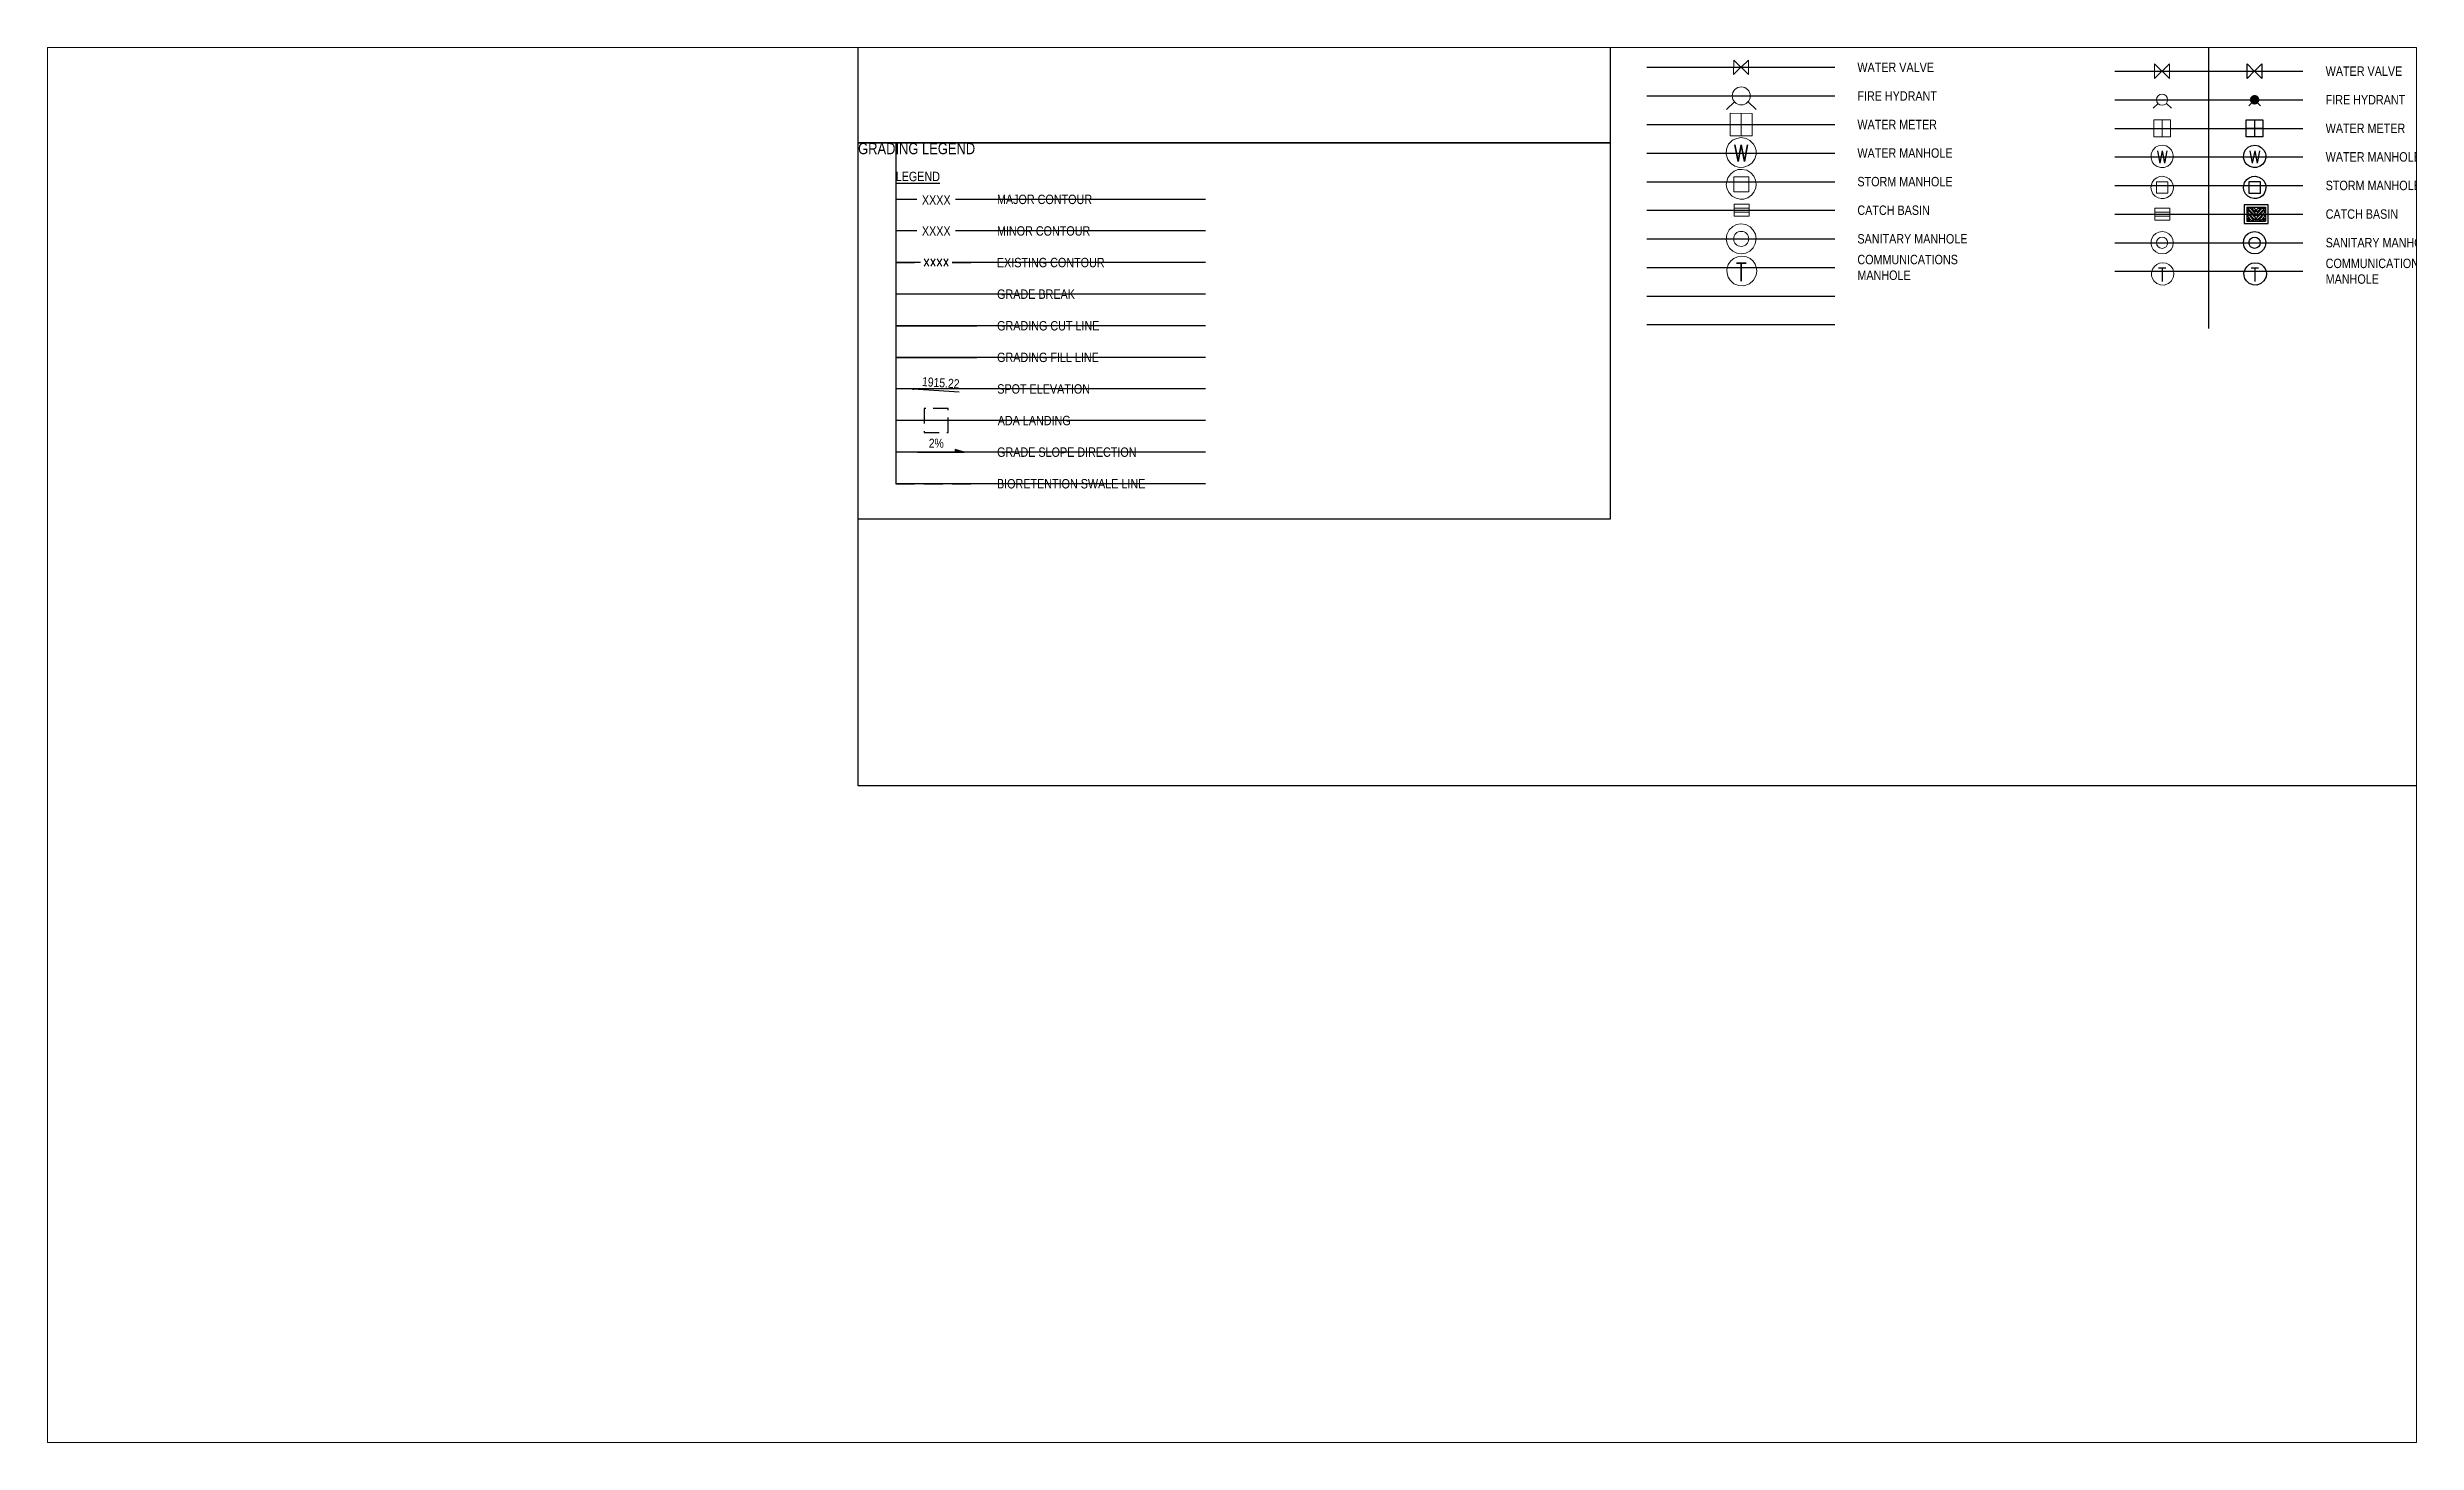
# Paper-space layout 'Layout1' of a CAD drawing. Extents: x 1.9 to 33.4, y 2.8 to 21.4.
# The model-space entities are those that its viewports show. They can reach past a viewport. Long polylines and large blocks are cut down to what shows.
import ezdxf
from ezdxf.enums import TextEntityAlignment as Align
from ezdxf.lldxf.tags import DXFTag

# ---------------------------------------------------------------- set-up
doc = ezdxf.new("R2010")
doc.units = 0
doc.header["$MEASUREMENT"] = 0
for name, pattern in [('07', [0.05, 0, -0.05]), ('DASHED2', [0.375, 0.25, -0.125]), ('HIDDEN2', [0.1875, 0.125, -0.0625])]:
    doc.linetypes.add(name, pattern=pattern)
for name, color, linetype in [('C-ANNO-TEXT', 42, 'Continuous'), ('CG-TOPO-BRKL-LINE', 2, '07'), ('CG-TOPO-CUT~-LINE', 22, 'CUT LETTER'), ('CG-TOPO-FILL-LINE', 72, 'FILL LETTER'), ('CG-TOPO-MAJR-LINE', 200, 'Continuous'), ('CG-TOPO-MAJR-TEXT', 202, 'Continuous'), ('CG-TOPO-MINR-LINE', 152, 'Continuous'), ('CG-TOPO-MINR-TEXT', 152, 'Continuous'), ('CG-TOPO-SPOT-SYMB', 125, 'Continuous'), ('CS-PVMT-RAMP-LNDG-LINE', 46, 'HIDDEN2'), ('CU-STRM-BIOR-LINE', 74, 'DASHED2'), ('GN-ANNO', 2, 'Continuous'), ('SV-TOPO-MINR-EXST', 140, 'DASHED2'), ('V-UTIL-SIGNAL CCTV-E-ITS-PDF', 22, 'TF')]:
    doc.layers.add(name, color=color, linetype=linetype)
for name, color, linetype, lineweight in [('C-UTIL-WATR-SYMB', 154, 'Continuous', 30), ('V-UTIL-FIBR-E-ITS-PDF', 22, 'FIBERO2', 15), ('V-UTIL-OPOWR-AVISTA', 232, 'OPOWER', 35), ('V-UTIL-SSWR-SRVC-E', 97, 'SEWER', 15), ('V-UTIL-STRM-E', 77, 'STORM', 15), ('V-UTIL-WATR-E', 162, 'WATER', 15)]:
    doc.layers.add(name, color=color, linetype=linetype, lineweight=lineweight)
doc.layers.add('G-NPLT', color=151, linetype='Continuous', plot=False)
doc.layers.add('G-VIEW-FRAM', color=1, linetype='Continuous', plot=False)
doc.styles.add('KPFF-GTXT', font='ARIALN.TTF', dxfattribs={"height": 0.12})
doc.styles.add('Note10', font='romans.shx', dxfattribs={"width": 0.9, "height": 0.1})
doc.styles.add('PMXLIN', font='simplex.shx')
doc.styles.add('ROMANS', font='arial.ttf', dxfattribs={"oblique": 10})
doc.styles.get("Standard").update_dxf_attribs({"font": 'ARIALN.TTF'})
doc.styles.add('TEXT1', font='SIMPLEX.shx', dxfattribs={"height": 0.1})
doc.styles.add('UNIV', font='SIMPLEX')
doc.linetypes.add('CUT LETTER', pattern='A,0.75,-0.075,["C",Standard,S=0.08,R=0,X=-0.038,Y=-0.04],-0.075', length=0.9)
tags = doc.linetypes.add('FIBERO2', pattern='A,0.61,-0.17,["FO",PMXLIN,S=0.1,R=0,X=-0.12,Y=-0.05],-0.1', length=0.88).pattern_tags.tags
tags[6] = DXFTag(74, 10)
doc.linetypes.add('FILL LETTER', pattern='A,0.75,-0.075,["F",Standard,S=0.08,R=0,X=-0.038,Y=-0.04],-0.075', length=0.9)
doc.linetypes.add('OPOWER', pattern='A,1.36,-0.17,["OP",PMXLIN,S=0.1,R=0,X=-0.12,Y=-0.05],-0.1', length=1.63)
doc.linetypes.add('SEWER', pattern='A,0.5,-0.05,["S",Standard,S=0.1,R=0,X=0,Y=-0.05],-0.15,0.5', length=1.2)
doc.linetypes.add('STORM', pattern='A,1.3,-0.07,["SD",PMXLIN,S=0.1,R=0,X=-0.05,Y=-0.05],-0.13', length=1.5)
doc.linetypes.add('TF', pattern='A,0.3,-0.125,0.3,-0.125,0.3,-0.125,0.3,-0.125,["TF",ROMANS,S=0.06,R=0,X=-0.09,Y=-0.03],-0.0625', length=1.7625)
doc.linetypes.add('WATER', pattern='A,1.36,-0.08,["W",PMXLIN,S=0.1,R=0,X=-0.05,Y=-0.05],-0.07', length=1.51)

# ---------------------------------------------------------------- blocks, each defined once
blk = doc.blocks.new('CB-1')
at = {"color": 0, "linetype": 'ByBlock'}
for p, q in [((-0.92, 1.25), (0.92, 1.25)), ((-0.92, -1.25), (-0.92, 1.25)), ((-0.79, 1.12), (-0.76, 1.12)), ((-0.79, 0.81), (-0.79, 1.12)), ((-0.05, 0.07), (-0.79, 0.81)), ((-0.25, 0.07), (-0.79, 0.61)), ((-0.79, 0.26), (-0.79, 0.61)), ((-0.6, 0.07), (-0.79, 0.26)), ((0.29, 0.07), (-0.76, 1.12)), ((-0.25, 0.07), (-0.6, 0.07)), ((0.49, 0.07), (-0.56, 1.12)), ((-0.56, 1.12), (-0.22, 1.12)), ((0.79, 0.12), (-0.22, 1.12)), ((0.29, 0.07), (-0.05, 0.07)), ((0.79, 0.32), (-0.02, 1.12)), ((-0.02, 1.12), (0.33, 1.12)), ((0.79, 0.66), (0.33, 1.12)), ((0.79, 0.07), (0.49, 0.07)), ((0.79, 0.86), (0.53, 1.12)), ((0.53, 1.12), (0.79, 1.12)), ((0.79, 1.12), (0.79, 0.86)), ((0.79, 0.66), (0.79, 0.32)), ((0.79, 0.12), (0.79, 0.07)), ((0.92, -1.25), (0.92, 1.25)), ((-0.92, -1.25), (0.92, -1.25)), ((-0.6, -0.07), (-0.79, -0.26)), ((-0.05, -0.07), (-0.79, -0.81)), ((-0.25, -0.07), (-0.79, -0.61)), ((-0.79, -0.26), (-0.79, -0.61)), ((-0.79, -0.81), (-0.79, -1.12)), ((-0.79, -1.12), (-0.76, -1.12)), ((0.29, -0.07), (-0.76, -1.12)), ((-0.25, -0.07), (-0.6, -0.07)), ((0.49, -0.07), (-0.56, -1.12)), ((-0.56, -1.12), (-0.22, -1.12)), ((0.79, -0.12), (-0.22, -1.12)), ((0.29, -0.07), (-0.05, -0.07)), ((0.79, -0.32), (-0.02, -1.12)), ((-0.02, -1.12), (0.33, -1.12)), ((0.79, -0.66), (0.33, -1.12)), ((0.79, -0.07), (0.49, -0.07)), ((0.79, -0.86), (0.53, -1.12)), ((0.53, -1.12), (0.79, -1.12)), ((0.79, -0.12), (0.79, -0.07)), ((0.79, -0.66), (0.79, -0.32)), ((0.79, -1.12), (0.79, -0.86))]:
    blk.add_line(p, q, dxfattribs=at)
blk.add_lwpolyline([(-1.25, -1.58), (1.25, -1.58), (1.25, 1.58), (-1.25, 1.58)], close=True, dxfattribs=at)
blk = doc.blocks.new('wfh2p')
blk.add_wipeout([(-0.125, 0), (-0.12, -0.024), (-0.107, -0.044), (-0.086, -0.058), (-0.063, -0.063), (-0.039, -0.058), (-0.018, -0.044), (-0.005, -0.024), (0, 0), (-0.005, 0.024), (-0.018, 0.044), (-0.039, 0.058), (-0.063, 0.063), (-0.086, 0.058), (-0.107, 0.044), (-0.12, 0.024)])
at = {"color": 0}
for q in [(0.016, 0.078), (0.016, -0.078)]:
    blk.add_line((-0.063, 0), q, dxfattribs=at)
at = {"color": 0, "const_width": 0.0625, "flags": 128}
blk.add_lwpolyline([(-0.031, 0, 1), (-0.094, 0, 1)], format="xyb", close=True, dxfattribs=at)
blk = doc.blocks.new('*U277')
blk.add_hatch(color=256).paths.add_polyline_path([(0.25, 0.034), (0.25, 0), (0.37, 0)])
blk.add_line((-0.25, 0), (0.37, 0))
at = {"flags": 128}
blk.add_lwpolyline([(0.37, 0), (0.25, 0.034), (0.25, 0)], dxfattribs=at)
at = {"style": 'KPFF-GTXT', "flags": 8}
blk.add_attdef('SLOPE-TOP', text='', height=0.12, dxfattribs=at).set_placement((0, 0.313), align=Align.MIDDLE)
at = {"style": 'KPFF-GTXT'}
for tag, p in [('SLOPE-MID', (0, 0.119)), ('SLOPE-BOTT', (0, -0.119))]:
    blk.add_attdef(tag, text='', height=0.12, dxfattribs=at).set_placement(p, align=Align.MIDDLE)
blk = doc.blocks.new('DOT')
h = blk.add_hatch(color=0)
edge = h.paths.add_edge_path()
edge.add_arc((0, 0), 0.025, 0, 360)
blk = doc.blocks.new('*U278')
at = {"layer": 'CG-TOPO-SPOT-SYMB', "color": 7, "linetype": 'Continuous', "lineweight": -3}
blk.add_line((2527527.35, 267288.2, 1915.22), (2527539.55, 267288.2, 1915.22), dxfattribs=at)
at = {"layer": 'CG-TOPO-SPOT-SYMB', "color": 7, "linetype": 'Continuous', "lineweight": -3, "xscale": 11.99999994193127, "yscale": 11.99999994193127, "zscale": 11.99999994193127}
blk.add_blockref('DOT', (2527527.35, 267288.2, 1915.22), dxfattribs=at)
at = {"layer": 'CG-TOPO-SPOT-SYMB', "color": 7, "linetype": 'Continuous', "lineweight": -3, "insert": (2527529.55, 267289.1, 1915.22), "char_height": 2.4, "attachment_point": 7, "style": 'KPFF-GTXT'}
blk.add_mtext('1915.22', dxfattribs=at)

msp = doc.modelspace()

# ---------------------------------------------------------------- linework, layer by layer
at = {"layer": 'CG-TOPO-BRKL-LINE', "flags": 128}
msp.add_lwpolyline([(1.578, 6.536), (0.5, 6.536)], dxfattribs=at)
at = {"layer": 'CG-TOPO-CUT~-LINE', "flags": 128}
msp.add_lwpolyline([(0.5, 6.116), (1.578, 6.116)], dxfattribs=at)
at = {"layer": 'CG-TOPO-FILL-LINE', "flags": 128}
msp.add_lwpolyline([(0.5, 5.696), (1.578, 5.696)], dxfattribs=at)
at = {"layer": 'CG-TOPO-MAJR-LINE', "flags": 128}
msp.add_lwpolyline([(1.578, 7.796), (0.5, 7.796)], dxfattribs=at)
at = {"layer": 'CG-TOPO-MINR-LINE', "flags": 128}
msp.add_lwpolyline([(1.578, 7.376), (0.5, 7.376)], dxfattribs=at)
at = {"layer": 'CS-PVMT-RAMP-LNDG-LINE', "linetype": 'DASHED2', "ltscale": 0.8}
msp.add_lwpolyline([(0.879, 4.696), (1.199, 4.696), (1.199, 5.016), (0.879, 5.016)], close=True, dxfattribs=at)
at = {"layer": 'CU-STRM-BIOR-LINE', "flags": 128}
msp.add_lwpolyline([(0.5, 4.016), (1.58, 4.016)], dxfattribs=at)
at = {"layer": 'G-NPLT'}
for p, q in [((16.71, 12.92), (16.71, 9.88)), ((17.96, 6.08), (17.96, 12.92)), ((19.21, 12.92), (19.21, 9.88)), ((10.486, 9.551), (12.986, 9.551)), ((16.71, 9.5), (19.21, 9.5)), ((10.486, 9.171), (12.986, 9.171)), ((16.71, 9.12), (19.21, 9.12)), ((0.5, 8.546), (0.5, 4.016)), ((10.486, 8.791), (12.986, 8.791)), ((16.71, 8.74), (19.21, 8.74)), ((10.486, 8.411), (12.986, 8.411)), ((16.71, 8.36), (19.21, 8.36)), ((10.486, 8.031), (12.986, 8.031)), ((16.71, 7.98), (19.21, 7.98)), ((4.619, 7.796), (0.5, 7.796)), ((10.486, 7.651), (12.986, 7.651)), ((16.71, 7.6), (19.21, 7.6)), ((4.619, 7.376), (0.5, 7.376)), ((10.486, 7.271), (12.986, 7.271)), ((4.619, 6.956), (0.5, 6.956)), ((16.71, 7.22), (19.21, 7.22)), ((10.486, 6.891), (12.986, 6.891)), ((16.71, 6.84), (19.21, 6.84)), ((4.619, 6.536), (0.5, 6.536)), ((10.486, 6.511), (12.986, 6.511)), ((4.619, 6.116), (0.5, 6.116)), ((10.486, 6.131), (12.986, 6.131)), ((4.619, 5.696), (0.5, 5.696)), ((4.619, 5.276), (0.5, 5.276)), ((4.619, 4.856), (0.5, 4.856)), ((4.619, 4.436), (0.5, 4.436)), ((4.619, 4.016), (0.5, 4.016)), ((4.619, 4.016), (0.5, 4.016))]:
    msp.add_line(p, q, dxfattribs=at)
for points in [[(0, 18.546), (31.5, 18.546), (31.5, 0), (0, 0)], [(10, 8.546), (0, 8.546), (0, 13.546), (10, 13.546)], [(10, 3.546), (0, 3.546), (0, 8.546), (10, 8.546)]]:
    msp.add_lwpolyline(points, close=True, dxfattribs=at)
at = {"layer": 'GN-ANNO'}
for p, q in [((17.96, 9.88), (18.496, 9.88)), ((18.733, 9.88), (19.21, 9.88)), ((18.466, 9.403), (18.467, 9.597)), ((18.563, 9.5), (18.466, 9.403)), ((18.467, 9.597), (18.563, 9.5)), ((18.567, 9.5), (18.664, 9.596)), ((18.664, 9.404), (18.567, 9.5)), ((18.664, 9.596), (18.664, 9.404)), ((18.456, 8.628), (18.456, 8.851)), ((18.456, 8.851), (18.678, 8.851)), ((18.567, 8.852), (18.567, 8.627)), ((18.678, 8.851), (18.678, 8.628)), ((18.68, 8.74), (18.455, 8.74)), ((18.678, 8.628), (18.456, 8.628)), ((18.481, 8.488), (18.52, 8.507)), ((18.52, 8.507), (18.568, 8.515)), ((18.568, 8.515), (18.619, 8.506)), ((18.619, 8.506), (18.656, 8.485)), ((18.419, 8.35), (18.422, 8.401)), ((18.436, 8.296), (18.419, 8.35)), ((18.422, 8.401), (18.443, 8.448)), ((18.463, 8.259), (18.436, 8.296)), ((18.443, 8.448), (18.481, 8.488)), ((18.503, 8.231), (18.463, 8.259)), ((18.552, 8.218), (18.503, 8.231)), ((18.594, 8.219), (18.552, 8.218)), ((18.642, 8.236), (18.594, 8.219)), ((18.676, 8.263), (18.642, 8.236)), ((18.656, 8.485), (18.691, 8.45)), ((18.703, 8.303), (18.676, 8.263)), ((18.691, 8.45), (18.707, 8.419)), ((18.715, 8.346), (18.703, 8.303)), ((18.707, 8.419), (18.716, 8.385)), ((18.716, 8.385), (18.715, 8.346)), ((18.419, 7.955), (18.433, 8.018)), ((18.424, 7.915), (18.419, 7.955)), ((18.444, 7.871), (18.424, 7.915)), ((18.433, 8.018), (18.463, 8.059)), ((18.463, 8.059), (18.496, 8.084)), ((18.644, 8.03), (18.492, 8.03)), ((18.492, 8.03), (18.492, 7.878)), ((18.492, 7.878), (18.644, 7.878)), ((18.496, 8.084), (18.534, 8.1)), ((18.534, 8.1), (18.574, 8.103)), ((18.574, 8.103), (18.622, 8.093)), ((18.622, 8.093), (18.663, 8.069)), ((18.644, 7.878), (18.644, 8.03)), ((18.663, 8.069), (18.693, 8.036)), ((18.693, 8.036), (18.711, 7.996)), ((18.713, 7.917), (18.695, 7.875)), ((18.711, 7.996), (18.718, 7.956)), ((18.718, 7.956), (18.713, 7.917)), ((18.476, 7.837), (18.444, 7.871)), ((18.515, 7.815), (18.476, 7.837)), ((18.556, 7.806), (18.515, 7.815)), ((18.594, 7.807), (18.556, 7.806)), ((18.635, 7.82), (18.594, 7.807)), ((18.67, 7.845), (18.635, 7.82)), ((18.695, 7.875), (18.67, 7.845)), ((18.418, 7.215), (18.425, 7.264)), ((18.425, 7.264), (18.448, 7.309)), ((18.448, 7.309), (18.482, 7.342)), ((18.482, 7.342), (18.522, 7.362)), ((18.522, 7.362), (18.565, 7.369)), ((18.565, 7.369), (18.615, 7.361)), ((18.615, 7.361), (18.656, 7.339)), ((18.656, 7.339), (18.687, 7.307)), ((18.687, 7.307), (18.709, 7.265)), ((18.709, 7.265), (18.716, 7.221)), ((18.429, 7.163), (18.418, 7.215)), ((18.45, 7.129), (18.429, 7.163)), ((18.483, 7.097), (18.45, 7.129)), ((18.466, 6.905), (18.496, 6.93)), ((18.524, 7.077), (18.483, 7.097)), ((18.496, 6.93), (18.532, 6.947)), ((18.567, 7.071), (18.524, 7.077)), ((18.532, 6.947), (18.575, 6.953)), ((18.614, 7.078), (18.567, 7.071)), ((18.575, 6.953), (18.62, 6.947)), ((18.653, 7.098), (18.614, 7.078)), ((18.62, 6.947), (18.657, 6.928)), ((18.686, 7.129), (18.653, 7.098)), ((18.708, 7.169), (18.686, 7.129)), ((18.716, 7.221), (18.708, 7.169)), ((18.426, 6.818), (18.44, 6.867)), ((18.428, 6.78), (18.426, 6.818)), ((18.438, 6.744), (18.428, 6.78)), ((18.458, 6.712), (18.438, 6.744)), ((18.44, 6.867), (18.466, 6.905)), ((18.496, 6.678), (18.458, 6.712)), ((18.546, 6.659), (18.496, 6.678)), ((18.596, 6.657), (18.546, 6.659)), ((18.65, 6.676), (18.596, 6.657)), ((18.691, 6.712), (18.65, 6.676)), ((18.657, 6.928), (18.687, 6.902)), ((18.687, 6.902), (18.707, 6.872)), ((18.719, 6.765), (18.691, 6.712)), ((18.707, 6.872), (18.719, 6.843)), ((18.719, 6.843), (18.724, 6.806)), ((18.724, 6.806), (18.719, 6.765))]:
    msp.add_line(p, q, dxfattribs=at)
msp.add_circle((18.567, 7.22), 0.075, dxfattribs=at)
at = {"layer": 'SV-TOPO-MINR-EXST'}
msp.add_line((0.5, 6.956), (1.578, 6.956), dxfattribs=at)
at = {"layer": 'V-UTIL-FIBR-E-ITS-PDF'}
for p, q in [((11.569, 6.928), (11.604, 6.978)), ((11.604, 6.978), (11.644, 7.012)), ((11.644, 7.012), (11.693, 7.034)), ((11.693, 7.034), (11.749, 7.041)), ((11.749, 7.041), (11.81, 7.033)), ((11.81, 7.033), (11.86, 7.009)), ((11.86, 7.009), (11.9, 6.974)), ((11.9, 6.974), (11.926, 6.933)), ((11.926, 6.933), (11.942, 6.895)), ((11.552, 6.861), (11.569, 6.928)), ((11.553, 6.811), (11.552, 6.861)), ((11.567, 6.763), (11.553, 6.811)), ((11.594, 6.72), (11.567, 6.763)), ((11.645, 6.674), (11.594, 6.72)), ((11.71, 6.649), (11.645, 6.674)), ((11.777, 6.647), (11.71, 6.649)), ((11.85, 6.673), (11.777, 6.647)), ((11.904, 6.72), (11.85, 6.673)), ((11.941, 6.79), (11.904, 6.72)), ((11.948, 6.846), (11.941, 6.79)), ((11.942, 6.895), (11.948, 6.846))]:
    msp.add_line(p, q, dxfattribs=at)
at = {"layer": 'V-UTIL-FIBR-E-ITS-PDF', "color": 140}
for p, q in [((17.236, 6.905), (17.267, 6.93)), ((17.267, 6.93), (17.303, 6.947)), ((17.303, 6.947), (17.345, 6.953)), ((17.345, 6.953), (17.391, 6.947)), ((17.391, 6.947), (17.428, 6.928)), ((17.197, 6.818), (17.21, 6.867)), ((17.198, 6.78), (17.197, 6.818)), ((17.209, 6.744), (17.198, 6.78)), ((17.229, 6.712), (17.209, 6.744)), ((17.21, 6.867), (17.236, 6.905)), ((17.267, 6.678), (17.229, 6.712)), ((17.316, 6.659), (17.267, 6.678)), ((17.366, 6.657), (17.316, 6.659)), ((17.421, 6.676), (17.366, 6.657)), ((17.461, 6.712), (17.421, 6.676)), ((17.428, 6.928), (17.458, 6.902)), ((17.458, 6.902), (17.478, 6.872)), ((17.489, 6.765), (17.461, 6.712)), ((17.478, 6.872), (17.49, 6.843)), ((17.494, 6.806), (17.489, 6.765)), ((17.49, 6.843), (17.494, 6.806))]:
    msp.add_line(p, q, dxfattribs=at)
at = {"layer": 'V-UTIL-OPOWR-AVISTA'}
msp.add_lwpolyline([(10.486, 9.931), (12.986, 9.931)], dxfattribs=at)
at = {"layer": 'V-UTIL-SIGNAL CCTV-E-ITS-PDF', "color": 140}
for p, q in [((16.71, 9.88), (17.246, 9.88)), ((17.483, 9.88), (17.96, 9.88))]:
    msp.add_line(p, q, dxfattribs=at)
at = {"layer": 'V-UTIL-SSWR-SRVC-E'}
for p, q in [((11.542, 7.264), (11.552, 7.33)), ((11.557, 7.195), (11.542, 7.264)), ((11.552, 7.33), (11.581, 7.39)), ((11.581, 7.39), (11.628, 7.434)), ((11.628, 7.434), (11.68, 7.46)), ((11.68, 7.46), (11.738, 7.47)), ((11.738, 7.47), (11.804, 7.46)), ((11.804, 7.46), (11.86, 7.429)), ((11.86, 7.429), (11.901, 7.387)), ((11.901, 7.387), (11.93, 7.332)), ((11.939, 7.272), (11.928, 7.204)), ((11.93, 7.332), (11.939, 7.272)), ((11.585, 7.149), (11.557, 7.195)), ((11.628, 7.107), (11.585, 7.149)), ((11.683, 7.081), (11.628, 7.107)), ((11.74, 7.073), (11.683, 7.081)), ((11.804, 7.081), (11.74, 7.073)), ((11.855, 7.108), (11.804, 7.081)), ((11.899, 7.15), (11.855, 7.108)), ((11.928, 7.204), (11.899, 7.15))]:
    msp.add_line(p, q, dxfattribs=at)
at = {"layer": 'V-UTIL-SSWR-SRVC-E', "color": 140}
for p, q in [((17.188, 7.215), (17.196, 7.264)), ((17.196, 7.264), (17.218, 7.309)), ((17.218, 7.309), (17.252, 7.342)), ((17.252, 7.342), (17.292, 7.362)), ((17.292, 7.362), (17.336, 7.369)), ((17.336, 7.369), (17.385, 7.361)), ((17.385, 7.361), (17.427, 7.339)), ((17.427, 7.339), (17.458, 7.307)), ((17.458, 7.307), (17.479, 7.265)), ((17.479, 7.265), (17.486, 7.221)), ((17.199, 7.163), (17.188, 7.215)), ((17.22, 7.129), (17.199, 7.163)), ((17.253, 7.097), (17.22, 7.129)), ((17.294, 7.077), (17.253, 7.097)), ((17.337, 7.071), (17.294, 7.077)), ((17.385, 7.078), (17.337, 7.071)), ((17.423, 7.098), (17.385, 7.078)), ((17.456, 7.129), (17.423, 7.098)), ((17.478, 7.169), (17.456, 7.129)), ((17.486, 7.221), (17.478, 7.169))]:
    msp.add_line(p, q, dxfattribs=at)
at = {"layer": 'V-UTIL-SSWR-SRVC-E'}
msp.add_circle((11.741, 7.271), 0.1, dxfattribs=at)
at = {"layer": 'V-UTIL-SSWR-SRVC-E', "color": 140}
msp.add_circle((17.337, 7.22), 0.075, dxfattribs=at)
at = {"layer": 'V-UTIL-STRM-E'}
for p, q in [((11.646, 8.17), (11.697, 8.191)), ((11.697, 8.191), (11.749, 8.195)), ((11.749, 8.195), (11.814, 8.182)), ((11.543, 7.998), (11.562, 8.081)), ((11.55, 7.945), (11.543, 7.998)), ((11.577, 7.886), (11.55, 7.945)), ((11.562, 8.081), (11.602, 8.137)), ((11.619, 7.84), (11.577, 7.886)), ((11.602, 8.137), (11.646, 8.17)), ((11.843, 8.097), (11.641, 8.097)), ((11.641, 8.097), (11.641, 7.895)), ((11.641, 7.895), (11.843, 7.895)), ((11.814, 8.182), (11.869, 8.15)), ((11.843, 7.895), (11.843, 8.097)), ((11.869, 8.15), (11.908, 8.106)), ((11.911, 7.891), (11.878, 7.851)), ((11.908, 8.106), (11.933, 8.053)), ((11.935, 7.948), (11.911, 7.891)), ((11.933, 8.053), (11.941, 7.999)), ((11.941, 7.999), (11.935, 7.948)), ((11.672, 7.811), (11.619, 7.84)), ((11.845, 7.678), (11.645, 7.678)), ((11.845, 7.625), (11.645, 7.625)), ((11.646, 7.572), (11.646, 7.731)), ((11.646, 7.731), (11.845, 7.731)), ((11.845, 7.572), (11.646, 7.572)), ((11.726, 7.799), (11.672, 7.811)), ((11.776, 7.8), (11.726, 7.799)), ((11.831, 7.818), (11.776, 7.8)), ((11.878, 7.851), (11.831, 7.818)), ((11.845, 7.731), (11.845, 7.572))]:
    msp.add_line(p, q, dxfattribs=at)
at = {"layer": 'V-UTIL-STRM-E', "color": 140}
for p, q in [((17.189, 7.955), (17.203, 8.018)), ((17.194, 7.915), (17.189, 7.955)), ((17.214, 7.871), (17.194, 7.915)), ((17.203, 8.018), (17.233, 8.059)), ((17.233, 8.059), (17.266, 8.084)), ((17.414, 8.03), (17.263, 8.03)), ((17.263, 8.03), (17.263, 7.878)), ((17.263, 7.878), (17.414, 7.878)), ((17.266, 8.084), (17.304, 8.1)), ((17.304, 8.1), (17.344, 8.103)), ((17.344, 8.103), (17.392, 8.093)), ((17.392, 8.093), (17.433, 8.069)), ((17.414, 7.878), (17.414, 8.03)), ((17.433, 8.069), (17.463, 8.036)), ((17.463, 8.036), (17.481, 7.996)), ((17.483, 7.917), (17.465, 7.875)), ((17.481, 7.996), (17.488, 7.956)), ((17.488, 7.956), (17.483, 7.917)), ((17.246, 7.837), (17.214, 7.871)), ((17.242, 7.521), (17.242, 7.68)), ((17.242, 7.68), (17.441, 7.68)), ((17.442, 7.627), (17.242, 7.627)), ((17.442, 7.574), (17.242, 7.574)), ((17.285, 7.815), (17.246, 7.837)), ((17.326, 7.806), (17.285, 7.815)), ((17.364, 7.807), (17.326, 7.806)), ((17.405, 7.82), (17.364, 7.807)), ((17.44, 7.845), (17.405, 7.82)), ((17.465, 7.875), (17.44, 7.845)), ((17.441, 7.68), (17.441, 7.521)), ((17.441, 7.521), (17.242, 7.521))]:
    msp.add_line(p, q, dxfattribs=at)
at = {"layer": 'V-UTIL-WATR-E'}
for p, q in [((11.64, 9.454), (11.641, 9.648)), ((11.736, 9.551), (11.64, 9.454)), ((11.641, 9.648), (11.736, 9.551)), ((11.741, 9.551), (11.838, 9.648)), ((11.838, 9.455), (11.741, 9.551)), ((11.838, 9.648), (11.838, 9.455)), ((11.546, 8.99), (11.653, 9.093)), ((11.593, 8.642), (11.593, 8.94)), ((11.593, 8.94), (11.889, 8.939)), ((11.741, 8.941), (11.741, 8.641)), ((11.833, 9.093), (11.94, 8.99)), ((11.889, 8.939), (11.889, 8.642)), ((11.547, 8.465), (11.574, 8.529)), ((11.574, 8.529), (11.625, 8.581)), ((11.891, 8.791), (11.591, 8.791)), ((11.889, 8.642), (11.593, 8.642)), ((11.625, 8.581), (11.677, 8.607)), ((11.677, 8.607), (11.741, 8.618)), ((11.741, 8.618), (11.809, 8.606)), ((11.809, 8.606), (11.858, 8.577)), ((11.858, 8.577), (11.905, 8.531)), ((11.905, 8.531), (11.927, 8.49)), ((11.543, 8.397), (11.547, 8.465)), ((11.564, 8.325), (11.543, 8.397)), ((11.601, 8.277), (11.564, 8.325)), ((11.655, 8.239), (11.601, 8.277)), ((11.719, 8.221), (11.655, 8.239)), ((11.776, 8.223), (11.719, 8.221)), ((11.839, 8.246), (11.776, 8.223)), ((11.885, 8.282), (11.839, 8.246)), ((11.921, 8.335), (11.885, 8.282)), ((11.938, 8.393), (11.921, 8.335)), ((11.927, 8.49), (11.938, 8.444)), ((11.938, 8.444), (11.938, 8.393))]:
    msp.add_line(p, q, dxfattribs=at)
at = {"layer": 'V-UTIL-WATR-E', "color": 140}
for p, q in [((17.237, 9.403), (17.237, 9.597)), ((17.237, 9.597), (17.333, 9.5)), ((17.333, 9.5), (17.237, 9.403)), ((17.337, 9.5), (17.434, 9.596)), ((17.435, 9.404), (17.337, 9.5)), ((17.434, 9.596), (17.435, 9.404)), ((17.217, 9.009), (17.284, 9.072)), ((17.226, 8.628), (17.226, 8.851)), ((17.226, 8.851), (17.448, 8.851)), ((17.337, 8.852), (17.337, 8.627)), ((17.394, 9.072), (17.46, 9.009)), ((17.448, 8.851), (17.448, 8.628)), ((17.45, 8.74), (17.225, 8.74)), ((17.448, 8.628), (17.226, 8.628)), ((17.251, 8.488), (17.29, 8.507)), ((17.29, 8.507), (17.338, 8.515)), ((17.338, 8.515), (17.389, 8.506)), ((17.389, 8.506), (17.426, 8.485)), ((17.19, 8.35), (17.192, 8.401)), ((17.206, 8.296), (17.19, 8.35)), ((17.192, 8.401), (17.213, 8.448)), ((17.233, 8.259), (17.206, 8.296)), ((17.213, 8.448), (17.251, 8.488)), ((17.273, 8.231), (17.233, 8.259)), ((17.322, 8.218), (17.273, 8.231)), ((17.364, 8.219), (17.322, 8.218)), ((17.412, 8.236), (17.364, 8.219)), ((17.446, 8.263), (17.412, 8.236)), ((17.426, 8.485), (17.461, 8.45)), ((17.473, 8.303), (17.446, 8.263)), ((17.461, 8.45), (17.477, 8.419)), ((17.486, 8.346), (17.473, 8.303)), ((17.477, 8.419), (17.486, 8.385)), ((17.486, 8.385), (17.486, 8.346))]:
    msp.add_line(p, q, dxfattribs=at)
at = {"layer": 'V-UTIL-WATR-E'}
msp.add_circle((11.741, 9.171), 0.12, dxfattribs=at)
at = {"layer": 'V-UTIL-WATR-E', "color": 140}
msp.add_circle((17.337, 9.12), 0.074, dxfattribs=at)

# ---------------------------------------------------------------- block references
at = {"layer": 'C-ANNO-TEXT'}
msp.add_blockref('*U277', (1.039, 4.436), dxfattribs=at).add_auto_attribs({'SLOPE-MID': '2%'})
at = {"layer": 'CG-TOPO-SPOT-SYMB', "color": 7, "linetype": 'Continuous', "lineweight": -3, "xscale": 0.05000000024195304, "yscale": 0.05000000024195304, "zscale": 0.05000000024195304, "rotation": 356.2066055253208}
msp.add_blockref('*U278', (-126982.93, -4968.937, -95.761), dxfattribs=at)
at = {"layer": 'GN-ANNO', "xscale": 0.1, "yscale": 0.1, "zscale": 0.1, "rotation": 269.9544874480388}
msp.add_blockref('CB-1', (18.588, 7.6), dxfattribs=at)

# ---------------------------------------------------------------- texts
at = {"layer": 'G-NPLT', "insert": (0, 8.546), "char_height": 0.15, "attachment_point": 1}
msp.add_mtext_dynamic_manual_height_columns('GRADING LEGEND', width=2.55344, gutter_width=0.75, heights=[0], dxfattribs=at)
at = {"layer": 'GN-ANNO', "style": 'Note10', "width": 0.9}
msp.add_text('W', height=0.165, dxfattribs=at).set_placement((18.568, 8.36), align=Align.MIDDLE)
at = {"layer": 'GN-ANNO'}
msp.add_text('%%ULEGEND', height=0.125, dxfattribs=at).set_placement((0.5, 8.163), align=Align.TOP_LEFT)
for s, p in [('MAJOR CONTOUR', (1.846, 7.796)), ('MINOR CONTOUR', (1.846, 7.376)), ('EXISTING CONTOUR', (1.845, 6.956)), ('GRADE BREAK ', (1.848, 6.536)), ('GRADING CUT LINE', (1.848, 6.116)), ('GRADING FILL LINE', (1.848, 5.696)), ('SPOT ELEVATION', (1.85, 5.276)), ('ADA LANDING', (1.856, 4.856)), ('GRADE SLOPE DIRECTION', (1.848, 4.436)), ('BIORETENTION SWALE LINE', (1.846, 4.016))]:
    msp.add_text(s, height=0.125, dxfattribs=at).set_placement(p, align=Align.MIDDLE_LEFT)
at = {"layer": 'GN-ANNO', "style": 'Note10', "width": 0.9}
msp.add_text('T', height=0.18, dxfattribs=at).set_placement((18.514, 6.704))
at = {"layer": 'GN-ANNO', "char_height": 0.125, "attachment_point": 4}
for s, insert in [('OVERHEAD POWER', (13.277, 9.931)), ('OVERHEAD POWER', (19.508, 9.886)), ('WATER VALVE', (13.286, 9.551)), ('WATER VALVE', (19.512, 9.5)), ('FIRE HYDRANT', (13.286, 9.171)), ('FIRE HYDRANT', (19.512, 9.12)), ('WATER METER', (13.286, 8.791)), ('WATER METER', (19.512, 8.74)), ('WATER MANHOLE', (13.286, 8.411)), ('WATER MANHOLE', (19.512, 8.36)), ('STORM MANHOLE', (13.286, 8.031)), ('STORM MANHOLE', (19.512, 7.98)), ('CATCH BASIN', (13.286, 7.651)), ('CATCH BASIN', (19.512, 7.6)), ('SANITARY MANHOLE', (13.286, 7.271)), ('SANITARY MANHOLE', (19.512, 7.22)), ('COMMUNICATIONS MANHOLE', (13.286, 6.891)), ('COMMUNICATIONS MANHOLE', (19.512, 6.84))]:
    msp.add_mtext_dynamic_manual_height_columns(s, width=1.5899, gutter_width=0.75, heights=[0], dxfattribs=dict(at, insert=insert))
at = {"layer": 'GN-ANNO', "insert": (18.533, 9.941), "char_height": 0.1, "attachment_point": 1, "style": 'TEXT1'}
msp.add_mtext_dynamic_manual_height_columns('OP', width=0.31694, gutter_width=0.75, heights=[0], dxfattribs=at)
at = {"layer": 'V-UTIL-FIBR-E-ITS-PDF', "style": 'Note10', "width": 0.9}
msp.add_text('T', height=0.24, dxfattribs=at).set_placement((11.668, 6.709))
at = {"layer": 'V-UTIL-FIBR-E-ITS-PDF', "color": 140, "style": 'Note10', "width": 0.9}
msp.add_text('T', height=0.18, dxfattribs=at).set_placement((17.284, 6.704))
at = {"layer": 'V-UTIL-SIGNAL CCTV-E-ITS-PDF', "color": 140, "insert": (17.283, 9.941), "char_height": 0.1, "attachment_point": 1, "style": 'TEXT1'}
msp.add_mtext_dynamic_manual_height_columns('OP', width=0.31694, gutter_width=0.75, heights=[0], dxfattribs=at)
at = {"layer": 'V-UTIL-WATR-E', "style": 'Note10', "width": 0.9}
msp.add_text('W', height=0.22, dxfattribs=at).set_placement((11.741, 8.411), align=Align.MIDDLE)
at = {"layer": 'V-UTIL-WATR-E', "color": 140, "style": 'Note10', "width": 0.9}
msp.add_text('W', height=0.165, dxfattribs=at).set_placement((17.338, 8.36), align=Align.MIDDLE)

# ---------------------------------------------------------------- next in the draw order: block references
at = {"layer": 'C-UTIL-WATR-SYMB', "color": 2, "rotation": 270}
msp.add_blockref('wfh2p', (18.567, 9.057), dxfattribs=at)

# ---------------------------------------------------------------- next in the draw order: texts
at = {"layer": 'CG-TOPO-MAJR-TEXT', "insert": (1.039, 7.85), "char_height": 0.125, "width": 0.3839, "attachment_point": 2, "style": 'KPFF-GTXT', "bg_fill": 3, "box_fill_scale": 1.5, "bg_fill_color": 256, "bg_fill_transparency": 0}
msp.add_mtext('XXXX', dxfattribs=at)
at = {"layer": 'CG-TOPO-MINR-TEXT', "insert": (1.039, 7.438), "char_height": 0.125, "width": 0.3839, "attachment_point": 2, "style": 'KPFF-GTXT', "bg_fill": 3, "box_fill_scale": 1.5, "bg_fill_color": 256, "bg_fill_transparency": 0}
msp.add_mtext('XXXX', dxfattribs=at)
at = {"layer": 'SV-TOPO-MINR-EXST', "insert": (1.039, 6.956), "char_height": 0.1, "width": 0.31586, "attachment_point": 5, "style": 'UNIV', "bg_fill": 3, "box_fill_scale": 1.5, "bg_fill_color": 256, "bg_fill_transparency": 0}
msp.add_mtext('XXXX', dxfattribs=at)

psp = doc.layouts.get("Layout1")

# ---------------------------------------------------------------- viewports
at = {"layer": 'G-VIEW-FRAM', "view_target_point": (2500280.396, 274581.732)}
psp.add_viewport(center=(17.625, 12.102), size=(31.5, 18.54583), view_center_point=(-2500275.425, -274581.189), view_height=18.54583, dxfattribs=at)

doc.saveas('drawing.dxf')
